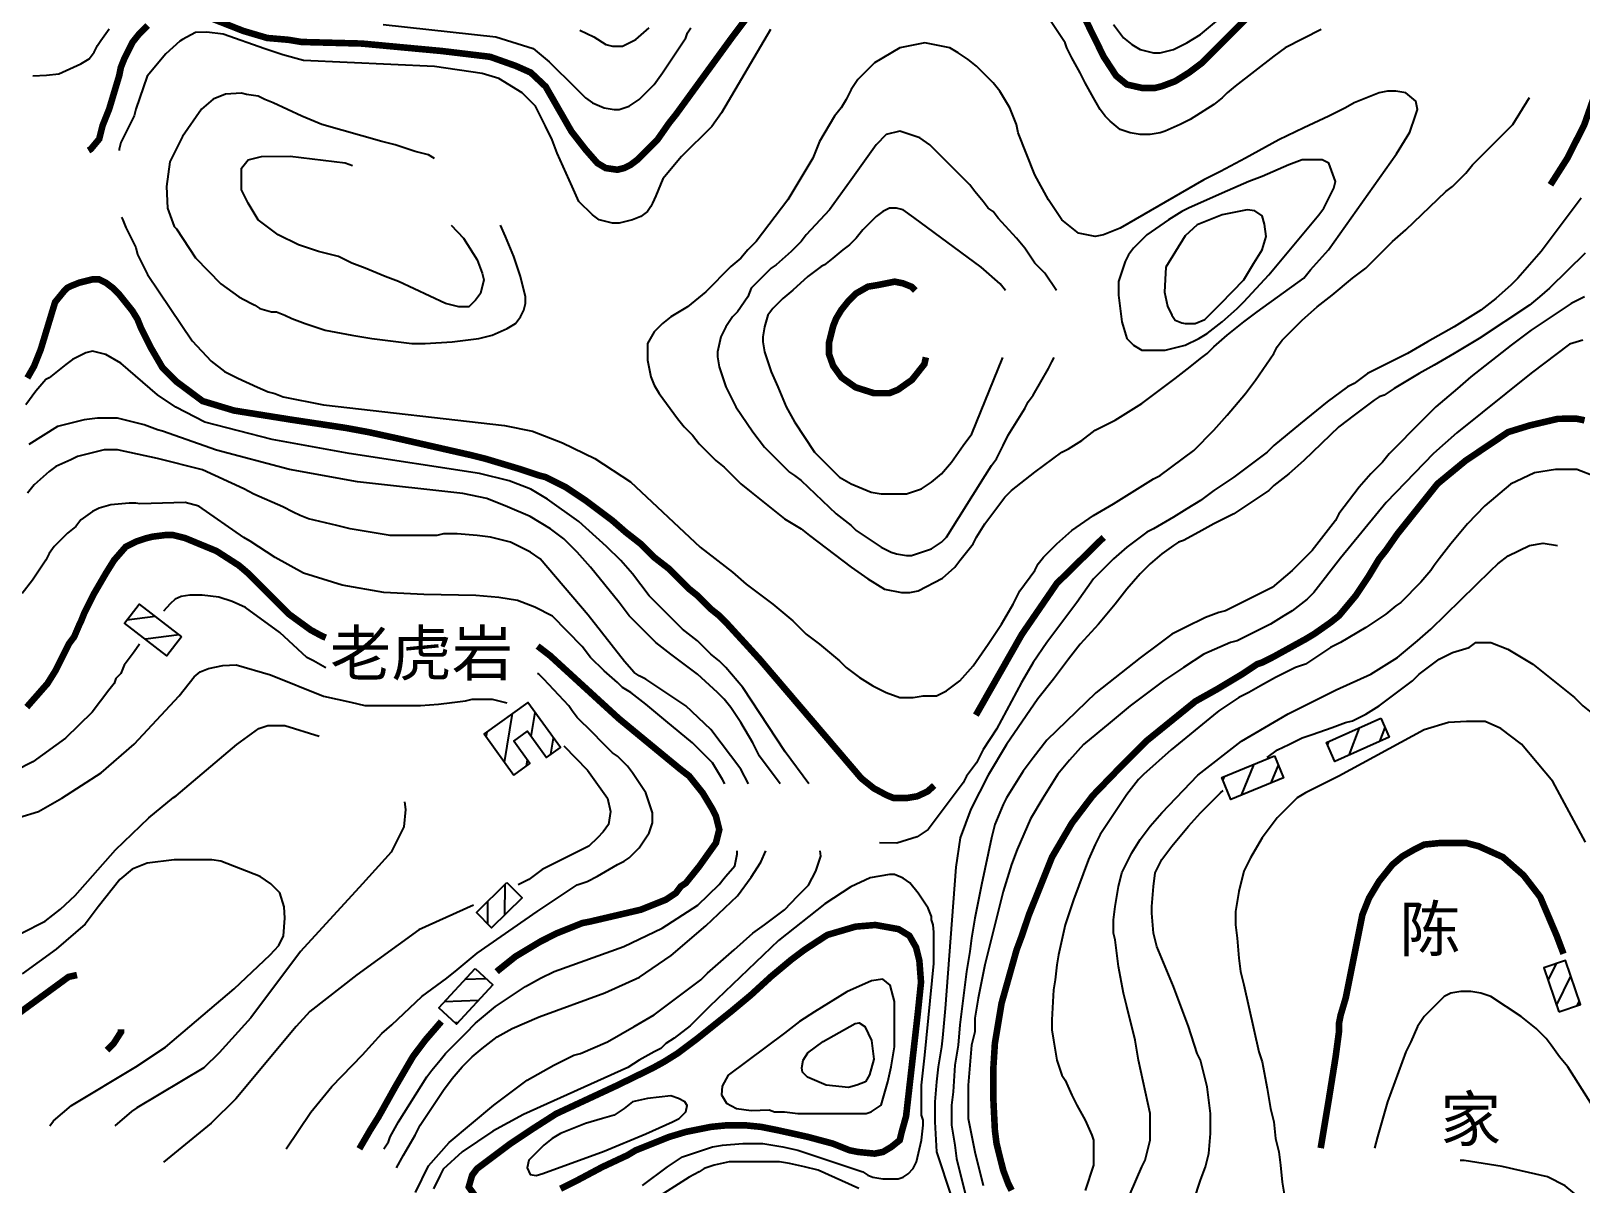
# Model space of a CAD drawing. Extents: x 35515948 to 35520624, y 3302916 to 3308279.
# Drawn here: x 35518052 to 35518641, y 3307191 to 3307629 of the extents above; entities that cross this region are included whole.
import ezdxf

# ---------------------------------------------------------------- set-up
doc = ezdxf.new("R2010")
doc.units = 0
doc.header["$LTSCALE"] = 10000
doc.header["$MEASUREMENT"] = 0
for name, color, linetype in [('2113', 7, 'CONTINUOUS'), ('8111', 34, 'CONTINUOUS'), ('8112', 34, 'CONTINUOUS')]:
    doc.layers.add(name, color=color, linetype=linetype)
doc.styles.add('仿宋体', font='')
doc.styles.get('仿宋体').set_extended_font_data('文鼎CS仿宋体')

msp = doc.modelspace()

# ---------------------------------------------------------------- linework, layer by layer
at = {"layer": '2113', "linetype": 'Continuous', "ltscale": 0.005}
for p, q in [((35518099.35, 3307406.76), (35518088.54, 3307405.34)), ((35518108.48, 3307399.74), (35518095.69, 3307398.06)), ((35518232.19, 3307351.27), (35518235.19, 3307369.86)), ((35518242.33, 3307361.1), (35518243.8, 3307370.21)), ((35518225.19, 3307360.96), (35518225.5, 3307362.87)), ((35518557.07, 3307364.41), (35518553.07, 3307353.98)), ((35518566.82, 3307364.55), (35518564.76, 3307359.19)), ((35518249.8, 3307354.36), (35518250.79, 3307360.52)), ((35518545.39, 3307359.21), (35518544.95, 3307358.06)), ((35518240.53, 3307349.95), (35518240.88, 3307352.09)), ((35518517.04, 3307350.53), (35518512.16, 3307338.77)), ((35518526.27, 3307350.2), (35518523.46, 3307343.44)), ((35518505.75, 3307345.86), (35518505.22, 3307344.58)), ((35518232.24, 3307304.87), (35518232.17, 3307293.24)), ((35518225.68, 3307298.39), (35518225.64, 3307289.94)), ((35518238.73, 3307299.88), (35518238.73, 3307299.72)), ((35518628.88, 3307268.37), (35518632.05, 3307274.83)), ((35518225.12, 3307269), (35518217.13, 3307268.68)), ((35518632.12, 3307258.89), (35518637.54, 3307269.94)), ((35518222.3, 3307260.76), (35518209.35, 3307260.23)), ((35518639.97, 3307258.83), (35518640.78, 3307260.46)), ((35518214.51, 3307252.31), (35518213.33, 3307252.27))]:
    msp.add_line(p, q, dxfattribs=at)
for points in [[(35518109.38, 3307399.04), (35518103.82, 3307391.81), (35518087.68, 3307404.22), (35518093.24, 3307411.46)], [(35518235.68, 3307346.44), (35518241.77, 3307350.85), (35518235.68, 3307359.29), (35518240.91, 3307363.07), (35518248.09, 3307353.13), (35518253.38, 3307356.95), (35518241.01, 3307374.07), (35518224.39, 3307362.07)], [(35518565.26, 3307368.06), (35518568.47, 3307360.84), (35518547.81, 3307351.64), (35518544.6, 3307358.85)], [(35518524.81, 3307353.73), (35518528.24, 3307345.42), (35518508.28, 3307337.17), (35518504.84, 3307345.49)], [(35518233.03, 3307305.65), (35518238.81, 3307299.8), (35518227.22, 3307288.34), (35518221.44, 3307294.19)], [(35518632.96, 3307256.43), (35518641.19, 3307259.25), (35518635.46, 3307276), (35518627.23, 3307273.18)], [(35518220.96, 3307272.84), (35518227.7, 3307266.63), (35518213.94, 3307251.7), (35518207.2, 3307257.91)]]:
    msp.add_lwpolyline(points, close=True, dxfattribs=at)
at = {"layer": '8111', "linetype": 'Continuous', "ltscale": 0.005, "flags": 128}
for points, elevation in [([(35518542.54, 3307629.86), (35518528.97, 3307622.9), (35518524.55, 3307619.78), (35518509.96, 3307608.32), (35518506.83, 3307605.75), (35518504.92, 3307603.85), (35518501.75, 3307601.31), (35518492.86, 3307595.59), (35518489.05, 3307593.69), (35518483.33, 3307591.15), (35518481.43, 3307590.51), (35518477.62, 3307589.88), (35518473.81, 3307589.88), (35518470, 3307590.51), (35518466.19, 3307591.78), (35518462.38, 3307594.96), (35518460.47, 3307596.86), (35518458.57, 3307599.4), (35518456.03, 3307603.85), (35518452.85, 3307609.56), (35518450.95, 3307613.37), (35518447.77, 3307619.09), (35518445.87, 3307622.9), (35518445.23, 3307624.8), (35518438.88, 3307634.33)], 480), ([(35518463.65, 3307631.79), (35518467.46, 3307626.71), (35518470.63, 3307624.17), (35518473.81, 3307622.26), (35518478.89, 3307620.99), (35518481.43, 3307620.99), (35518486.51, 3307622.26), (35518491.59, 3307624.8), (35518496.67, 3307627.98), (35518504.29, 3307634.33)], 470), ([(35518052.77, 3307612.24), (35518058.09, 3307612.48), (35518062.77, 3307613.01), (35518071.02, 3307616.83), (35518074.24, 3307618.68), (35518076.15, 3307621.22), (35518077.42, 3307623.76), (35518078.69, 3307625.66), (35518081.86, 3307630.11)], 470), ([(35518141.06, 3307622.47), (35518125.18, 3307628.02), (35518119.02, 3307628.89), (35518114.68, 3307628.72), (35518109.77, 3307626.02), (35518108.69, 3307625.42), (35518103.39, 3307620.64), (35518096.27, 3307612.14), (35518092.02, 3307599.63), (35518091.39, 3307597.09), (35518088.85, 3307592.01), (35518086.31, 3307586.93), (35518085.67, 3307584.39), (35518085.63, 3307583.85)], 480), ([(35518333.24, 3307629.85), (35518314.66, 3307598.16), (35518311.02, 3307593.04), (35518299.47, 3307581.58), (35518292.36, 3307573.08), (35518289.66, 3307566.65), (35518288.39, 3307563.84), (35518287.75, 3307562.57), (35518286.48, 3307560.67), (35518283.94, 3307558.76), (35518280.77, 3307557.49), (35518275.69, 3307556.22), (35518273.15, 3307556.22), (35518268.07, 3307557.49), (35518265.53, 3307559.4), (35518260.45, 3307564.48), (35518257.91, 3307570.19), (35518252.19, 3307582.89), (35518250.29, 3307587.97), (35518247.75, 3307593.05), (35518245.21, 3307598.13), (35518243.94, 3307600.67), (35518238.86, 3307605.75), (35518229.95, 3307611.18), (35518223.7, 3307613.09), (35518205.56, 3307615.78), (35518155.73, 3307618.13), (35518147.92, 3307620.21), (35518141.06, 3307622.47), (35518141.06, 3307622.47)], 480), ([(35518186.02, 3307631.75), (35518228.89, 3307627.03), (35518243.08, 3307622.62), (35518249.07, 3307617.58), (35518259.18, 3307607.66), (35518262.99, 3307603.85), (35518265.53, 3307601.94), (35518269.97, 3307600.04), (35518273.78, 3307599.4), (35518275.69, 3307599.4), (35518279.5, 3307600.67), (35518283.31, 3307603.21), (35518289.02, 3307608.93), (35518292.2, 3307613.37), (35518301.09, 3307626.71), (35518301.72, 3307628.61), (35518302.99, 3307630.52)], 470), ([(35518260.73, 3307629.55), (35518266.09, 3307627.03), (35518270.61, 3307624.17), (35518273.15, 3307623.53), (35518276.96, 3307623.53), (35518282.04, 3307626.07), (35518287.12, 3307630.52)], 465), ([(35518086.56, 3307558.48), (35518086.94, 3307557.72), (35518088.21, 3307554.54), (35518092.02, 3307546.92), (35518092.66, 3307544.38), (35518096.47, 3307536.76), (35518100.89, 3307530.12), (35518113.46, 3307511.54), (35518120.58, 3307503.73), (35518125.7, 3307499.82), (35518130.73, 3307497.3), (35518138.29, 3307493.83), (35518142.34, 3307492.09), (35518144.88, 3307491.45), (35518148.05, 3307490.18), (35518163.36, 3307487.2), (35518232.08, 3307479.33), (35518242.8, 3307477.12), (35518254.15, 3307472.71), (35518266.44, 3307466.73), (35518280, 3307457.91), (35518306.48, 3307433.03), (35518318.87, 3307423.51), (35518323.95, 3307419.06), (35518329.03, 3307415.25), (35518334.11, 3307411.44), (35518341.73, 3307405.09), (35518346.81, 3307400.01), (35518351.89, 3307396.2), (35518359.51, 3307389.85), (35518362.05, 3307387.31), (35518367.13, 3307383.5), (35518372.21, 3307380.33), (35518377.29, 3307377.79), (35518382.37, 3307375.88), (35518387.45, 3307375.88), (35518391.26, 3307376.52), (35518396.34, 3307376.52), (35518400.15, 3307378.42), (35518405.23, 3307382.23), (35518410.31, 3307387.95), (35518416.02, 3307396.2), (35518421.1, 3307403.82), (35518425.55, 3307411.44), (35518428.09, 3307416.52), (35518433.8, 3307424.14), (35518435.07, 3307426.68), (35518436.98, 3307429.22), (35518442.06, 3307434.3), (35518447.77, 3307439.38), (35518456.03, 3307445.1), (35518463.65, 3307449.54), (35518468.73, 3307452.72), (35518473.81, 3307455.89), (35518478.89, 3307459.07), (35518481.43, 3307460.34), (35518494.13, 3307469.86), (35518501.75, 3307477.48), (35518506.83, 3307483.2), (35518513.81, 3307491.45), (35518517.62, 3307496.53), (35518524.61, 3307506.69), (35518525.88, 3307509.23), (35518527.78, 3307511.77), (35518535.4, 3307519.39), (35518541.12, 3307524.47), (35518546.83, 3307528.92), (35518554.45, 3307535.27), (35518559.53, 3307539.08), (35518564.61, 3307544.16), (35518569.69, 3307549.24), (35518574.77, 3307553.68), (35518590.01, 3307568.29), (35518592.55, 3307570.19), (35518597.63, 3307575.27), (35518600.17, 3307578.45), (35518605.25, 3307583.53), (35518610.33, 3307588.61), (35518615.41, 3307593.69), (35518621.81, 3307603.98)], 480), ([(35518132.12, 3307605.61), (35518126.13, 3307605.29), (35518121.4, 3307603.4), (35518116.99, 3307599.62), (35518109.74, 3307589.23), (35518104.95, 3307579.5), (35518103.65, 3307570.13), (35518104.09, 3307561.88), (35518106.6, 3307554.94), (35518107.43, 3307554.03), (35518114.68, 3307543.04), (35518124.31, 3307533.15), (35518131.17, 3307528.29), (35518135.69, 3307525.76), (35518137.26, 3307525.11), (35518139.16, 3307523.84), (35518143.61, 3307522.57), (35518145.51, 3307522.57), (35518148.69, 3307521.3), (35518151.23, 3307520.03), (35518156.31, 3307518.12), (35518163.93, 3307515.58), (35518174.09, 3307513.68), (35518181.71, 3307512.41), (35518186.79, 3307511.77), (35518191.87, 3307511.14), (35518196.95, 3307510.5), (35518202.03, 3307510.5), (35518212.19, 3307511.14), (35518217.27, 3307511.77), (35518222.35, 3307512.41), (35518227.43, 3307513.68), (35518233.14, 3307516.22), (35518236.32, 3307518.12), (35518238.22, 3307520.66), (35518239.49, 3307523.2), (35518240.13, 3307525.74), (35518240.13, 3307528.28), (35518238.22, 3307535.9), (35518235.68, 3307543.52), (35518232.51, 3307551.14), (35518230.66, 3307555.45)], 485), ([(35518205.58, 3307580.82), (35518203.3, 3307582.26), (35518198.22, 3307583.53), (35518190.6, 3307586.07), (35518185.52, 3307587.34), (35518162.66, 3307593.69), (35518155.04, 3307596.86), (35518144.24, 3307601.94), (35518141.07, 3307603.21), (35518138.53, 3307604.48), (35518134.08, 3307605.12), (35518132.12, 3307605.61)], 485), ([(35518442, 3307530.6), (35518437.61, 3307537.17), (35518433.8, 3307540.98), (35518429.99, 3307546.7), (35518426.82, 3307550.51), (35518419.83, 3307558.13), (35518417.93, 3307560.67), (35518416.02, 3307561.94), (35518414.12, 3307564.48), (35518410.94, 3307568.29), (35518409.04, 3307570.83), (35518393.8, 3307586.07), (35518389.99, 3307588.61), (35518382.37, 3307591.15), (35518377.29, 3307589.88), (35518373.48, 3307586.07), (35518363.95, 3307572.73), (35518355.7, 3307561.3), (35518346.81, 3307551.78), (35518344.9, 3307549.24), (35518341.09, 3307545.43), (35518335.38, 3307540.35), (35518333.47, 3307539.08), (35518325.85, 3307531.46), (35518324.58, 3307528.28), (35518320.77, 3307522.57), (35518318.87, 3307520.66), (35518316.33, 3307516.85), (35518314.42, 3307513.04), (35518313.15, 3307507.33), (35518313.15, 3307505.42), (35518313.79, 3307501.61), (35518316.33, 3307493.99), (35518318.23, 3307490.18), (35518320.14, 3307486.37), (35518326.49, 3307476.85), (35518330.93, 3307471.13), (35518340.46, 3307461.61), (35518342.36, 3307460.34), (35518344.9, 3307458.43), (35518358.24, 3307445.73), (35518363.95, 3307441.29), (35518365.86, 3307439.38), (35518375.38, 3307433.03), (35518379.19, 3307431.13), (35518381.1, 3307430.49), (35518384.91, 3307429.86), (35518386.81, 3307429.86), (35518394.43, 3307432.4), (35518398.24, 3307434.94), (35518400.15, 3307436.84), (35518414.83, 3307460.33), (35518417.29, 3307464.15), (35518419.2, 3307466.69), (35518421.74, 3307471.77), (35518423.64, 3307475.58), (35518429.99, 3307485.74), (35518431.26, 3307488.28), (35518433.17, 3307490.82), (35518438.88, 3307500.98), (35518440.15, 3307503.52), (35518441.08, 3307505.22)], 490), ([(35518132.18, 3307574), (35518132.18, 3307577.18), (35518134.72, 3307580.35), (35518139.8, 3307581.62), (35518150.72, 3307581.67), (35518171.52, 3307579.15), (35518174.3, 3307578.14)], 490), ([(35518211.9, 3307555.45), (35518216.6, 3307550.49), (35518221.71, 3307542.25), (35518223.62, 3307537.17), (35518224.25, 3307534.63), (35518222.98, 3307529.55), (35518221.08, 3307527.01), (35518218.54, 3307524.47), (35518214.73, 3307524.47), (35518209.65, 3307525.74), (35518191.87, 3307534), (35518186.79, 3307535.9), (35518179.17, 3307539.08), (35518174.09, 3307540.98), (35518169.01, 3307543.52), (35518161.39, 3307545.43), (35518153.77, 3307547.97), (35518146.15, 3307551.78), (35518138.53, 3307557.49), (35518134.72, 3307563.84), (35518132.18, 3307568.92), (35518132.18, 3307574), (35518132.18, 3307574)], 490), ([(35518641.45, 3307565.75), (35518630.02, 3307550.51), (35518626.21, 3307545.43), (35518621.76, 3307540.35), (35518617.32, 3307535.27), (35518614.78, 3307532.73), (35518609.06, 3307527.65), (35518603.35, 3307523.2), (35518598.27, 3307520.03), (35518593.19, 3307516.85), (35518583.03, 3307511.14), (35518575.41, 3307506.69), (35518560.17, 3307499.07), (35518555.09, 3307495.26), (35518552.55, 3307493.99), (35518544.93, 3307488.28), (35518534.77, 3307480.02), (35518524.61, 3307471.77), (35518522.07, 3307469.23), (35518509.37, 3307459.7), (35518501.75, 3307454.62), (35518496.67, 3307450.81), (35518491.59, 3307447.64), (35518486.51, 3307444.46), (35518478.89, 3307440.02), (35518476.35, 3307438.75), (35518468.73, 3307433.03), (35518463.65, 3307428.59), (35518456.03, 3307420.97), (35518449.68, 3307412.08), (35518445.87, 3307407), (35518438.25, 3307396.84), (35518433.17, 3307389.22), (35518428.72, 3307381.6), (35518419.2, 3307363.82), (35518414.12, 3307356.2), (35518411.58, 3307351.12), (35518407.77, 3307346.04), (35518406.5, 3307343.5), (35518393.16, 3307325.72), (35518389.05, 3307323.01), (35518381.24, 3307320.49), (35518374.74, 3307320.64)], 470), ([(35518422.61, 3307530.6), (35518420.57, 3307533.2), (35518413.32, 3307539.5), (35518387.78, 3307558.39), (35518383.64, 3307561.3), (35518381.1, 3307561.94), (35518378.56, 3307561.94), (35518376.02, 3307560.67), (35518373.48, 3307558.76), (35518368.4, 3307553.68), (35518365.86, 3307550.51), (35518363.32, 3307547.97), (35518360.78, 3307546.06), (35518356.97, 3307542.88), (35518356.97, 3307542.88)], 495), ([(35518642.98, 3307544.82), (35518629.38, 3307531.46), (35518625.57, 3307528.28), (35518621.76, 3307525.11), (35518602.71, 3307512.41), (35518593.19, 3307506.69), (35518585.57, 3307502.25), (35518579.85, 3307499.07), (35518570.33, 3307493.36), (35518566.52, 3307490.82), (35518564.61, 3307490.18), (35518562.71, 3307488.91), (35518555.09, 3307483.2), (35518549.37, 3307478.75), (35518536.04, 3307466.05), (35518530.32, 3307460.97), (35518524.61, 3307456.53), (35518522.7, 3307454.62), (35518509.37, 3307445.73), (35518505.56, 3307443.83), (35518501.75, 3307441.92), (35518496.03, 3307438.75), (35518490.32, 3307435.57), (35518488.41, 3307434.94), (35518486.51, 3307433.67), (35518482.06, 3307430.49), (35518477.62, 3307426.68), (35518473.81, 3307422.87), (35518468.73, 3307417.16), (35518464.28, 3307411.44), (35518461.11, 3307407.63), (35518457.93, 3307403.82), (35518450.95, 3307396.2), (35518446.5, 3307390.49), (35518440.79, 3307382.87), (35518434.93, 3307375.42), (35518422.95, 3307358.1), (35518416.01, 3307346.45), (35518409.39, 3307333.53), (35518405.3, 3307322.51), (35518403.72, 3307311.48), (35518399.62, 3307257.63), (35518398.68, 3307246.6), (35518398.24, 3307243.17), (35518397.61, 3307239.35), (35518396.97, 3307235.54), (35518396.34, 3307229.83), (35518395.7, 3307222.21), (35518395.7, 3307214.59), (35518396.34, 3307203.16), (35518402.05, 3307186.02)], 465), ([(35518356.97, 3307542.88), (35518353.79, 3307540.35), (35518352.52, 3307539.71), (35518347.44, 3307535.9), (35518341.73, 3307530.82), (35518337.92, 3307527.65), (35518334.11, 3307523.84), (35518332.2, 3307521.3), (35518330.93, 3307516.85), (35518330.3, 3307513.04), (35518330.3, 3307511.14), (35518330.93, 3307507.33), (35518333.47, 3307499.71), (35518336.01, 3307493.99), (35518339.19, 3307486.37), (35518342.36, 3307480.66), (35518349.98, 3307469.23), (35518359.51, 3307459.7), (35518363.95, 3307457.16), (35518371.57, 3307453.99), (35518375.38, 3307453.35), (35518384.91, 3307453.35), (35518390.62, 3307455.26), (35518394.43, 3307457.8), (35518398.24, 3307460.97), (35518402.05, 3307465.42), (35518406.5, 3307471.77), (35518409.85, 3307476.19), (35518421.57, 3307505.22)], 495), ([(35518642.72, 3307528.28), (35518637.64, 3307525.74), (35518630.02, 3307520.66), (35518622.4, 3307515.58), (35518614.78, 3307509.87), (35518599.54, 3307497.8), (35518594.46, 3307493.36), (35518586.2, 3307486.37), (35518581.12, 3307481.29), (35518568.42, 3307468.59), (35518565.88, 3307465.42), (35518561.44, 3307460.97), (35518556.99, 3307455.89), (35518549.37, 3307445.73), (35518548.1, 3307443.19), (35518539.21, 3307431.76), (35518531.59, 3307424.14), (35518523.97, 3307417.79), (35518506.19, 3307408.9), (35518503.65, 3307408.27), (35518498.57, 3307406.36), (35518490.95, 3307402.55), (35518485.87, 3307400.01), (35518480.79, 3307396.2), (35518473.77, 3307391), (35518456.99, 3307377.65), (35518438.29, 3307359.74), (35518433.17, 3307353.02), (35518429.36, 3307347.94), (35518426.18, 3307342.86), (35518423.01, 3307337.78), (35518421.74, 3307335.24), (35518418.56, 3307327.62), (35518417.29, 3307322.54), (35518413.48, 3307304.76), (35518410.94, 3307292.06), (35518409.67, 3307284.44), (35518409.04, 3307279.36), (35518407.77, 3307271.74), (35518407.13, 3307266.66), (35518406.5, 3307261.58), (35518405.86, 3307256.5), (35518405.23, 3307251.42), (35518404.59, 3307243.8), (35518403.32, 3307236.18), (35518402.69, 3307226.02), (35518402.05, 3307220.94), (35518402.05, 3307213.32), (35518403.32, 3307205.7), (35518403.96, 3307200.62), (35518407.77, 3307185.38)], 460), ([(35518642.08, 3307511.77), (35518636.98, 3307510.2), (35518622.48, 3307499.18), (35518594.11, 3307476.5), (35518585.29, 3307468.62), (35518567.32, 3307450.04), (35518549.98, 3307428.94), (35518539.85, 3307415.89), (35518537.31, 3307413.35), (35518531.59, 3307408.9), (35518528.42, 3307407), (35518523.34, 3307403.82), (35518510.64, 3307397.47), (35518508.1, 3307396.84), (35518497.94, 3307392.39), (35518490.32, 3307387.31), (35518482.7, 3307382.23), (35518477.62, 3307378.42), (35518470, 3307372.71), (35518462.38, 3307366.36), (35518452.26, 3307358.1), (35518446.91, 3307352.12), (35518442.49, 3307346.76), (35518436.82, 3307337.63), (35518432.09, 3307329.75), (35518427.05, 3307318.1), (35518424.91, 3307312.38), (35518421.74, 3307302.22), (35518414.75, 3307274.28), (35518412.21, 3307261.58), (35518410.94, 3307253.96), (35518410.94, 3307248.88), (35518409.67, 3307243.8), (35518409.04, 3307236.18), (35518408.4, 3307228.56), (35518408.4, 3307215.86), (35518410.94, 3307203.16), (35518414.12, 3307190.46)], 455), ([(35518347.89, 3307343.04), (35518338.78, 3307355.27), (35518338.78, 3307355.27), (35518322.68, 3307379.69), (35518322.68, 3307379.69), (35518316.33, 3307387.31), (35518313.79, 3307389.85), (35518310.61, 3307392.39), (35518305.53, 3307397.47), (35518299.82, 3307401.92), (35518287.12, 3307414.62), (35518280.77, 3307422.87), (35518276.32, 3307427.95), (35518270.86, 3307433.34), (35518260.45, 3307442.79), (35518248.47, 3307451.29), (35518242.17, 3307455.07), (35518233.97, 3307458.22), (35518222.63, 3307461.06), (35518173.14, 3307468.62), (35518143.82, 3307473.97), (35518118.18, 3307480.59), (35518107.15, 3307486.26), (35518100.21, 3307490.98), (35518086.34, 3307502.95), (35518080.59, 3307506.28), (35518075.51, 3307507.55), (35518072.97, 3307506.92), (35518067.89, 3307504.38), (35518065.35, 3307502.47), (35518059, 3307497.39), (35518057.73, 3307496.76), (35518053.92, 3307492.31), (35518050.11, 3307487.23)], 470), ([(35518336.99, 3307343.04), (35518329.03, 3307353.66), (35518326.49, 3307358.74), (35518322.04, 3307366.36), (35518318.23, 3307372.07), (35518315.69, 3307375.25), (35518313.15, 3307377.79), (35518305.53, 3307384.77), (35518295.37, 3307392.39), (35518289.66, 3307396.84), (35518279.5, 3307407), (35518275.69, 3307412.08), (35518264.89, 3307425.41), (35518259.81, 3307431.13), (35518254.73, 3307436.21), (35518249.65, 3307440.02), (35518241.85, 3307444.68), (35518233.34, 3307448.46), (35518225.46, 3307451.61), (35518216.32, 3307453.5), (35518176.29, 3307457.91), (35518150.44, 3307462.63), (35518122.7, 3307469.88), (35518102.14, 3307477.17), (35518100.28, 3307477.71), (35518095.2, 3307479.61), (35518085.04, 3307482.15), (35518077.42, 3307482.15), (35518072.34, 3307481.52), (35518062.18, 3307478.98), (35518051.31, 3307472.04)], 465), ([(35518324.93, 3307343.04), (35518321.97, 3307348.66), (35518310.62, 3307363.77), (35518301.09, 3307372.71), (35518297.28, 3307375.25), (35518285.85, 3307382.87), (35518283.31, 3307384.14), (35518281.4, 3307385.41), (35518277.79, 3307389.56), (35518263.92, 3307407.2), (35518245.64, 3307428.62), (35518242.03, 3307431.13), (35518234.41, 3307434.94), (35518226.79, 3307436.84), (35518221.71, 3307437.48), (35518214.09, 3307438.11), (35518209.01, 3307438.11), (35518206.47, 3307437.48), (35518201.39, 3307437.48), (35518196.31, 3307437.48), (35518188.69, 3307437.48), (35518181.07, 3307438.75), (35518173.45, 3307440.02), (35518168.37, 3307441.29), (35518157.58, 3307443.83), (35518154.4, 3307445.1), (35518151.86, 3307446.37), (35518147.92, 3307448.43), (35518136.9, 3307453.21), (35518132.99, 3307455.29), (35518117.37, 3307462.41), (35518100.18, 3307466.72), (35518085.04, 3307470.09), (35518079.96, 3307470.09), (35518069.8, 3307467.55), (35518067.26, 3307466.28), (35518061.54, 3307463.74), (35518059, 3307461.83), (35518053.29, 3307456.75), (35518050.75, 3307453.58)], 460), ([(35518315.92, 3307343.04), (35518315.06, 3307344.77), (35518311.25, 3307351.12), (35518303.63, 3307358.74), (35518293.47, 3307366.99), (35518285.85, 3307373.34), (35518280.13, 3307377.79), (35518276.96, 3307379.69), (35518275.05, 3307381.6), (35518269.97, 3307386.04), (35518264.89, 3307391.12), (35518261.63, 3307395.31), (35518250.34, 3307406.86), (35518243.66, 3307410.24), (35518237.06, 3307412.76), (35518229.95, 3307413.97), (35518221.18, 3307414.67), (35518201.48, 3307415.1), (35518186.29, 3307415.8), (35518170.4, 3307418.57), (35518155.73, 3307423.17), (35518144.97, 3307429.08), (35518135.51, 3307435.33), (35518132.99, 3307436.71), (35518115.98, 3307448.61), (35518110.77, 3307450), (35518093.48, 3307449.59), (35518092.02, 3307449.77), (35518089.48, 3307449.77), (35518082.5, 3307449.13), (35518078.05, 3307447.86), (35518075.51, 3307446.59), (35518071.07, 3307443.42), (35518069.16, 3307440.88), (35518065.99, 3307438.34), (35518060.91, 3307433.26), (35518059, 3307430.72), (35518057.73, 3307428.18), (35518052.65, 3307420.56), (35518048.84, 3307415.48)], 455), ([(35518048.53, 3307286.29), (35518057.48, 3307290.89), (35518063.38, 3307295.4), (35518068.93, 3307300.7), (35518084.3, 3307317.97), (35518096.97, 3307330.12), (35518106.34, 3307337.94), (35518107.33, 3307338.59), (35518130.41, 3307358.07), (35518138.73, 3307364.09), (35518142.22, 3307365.31), (35518148.68, 3307365.31), (35518161.73, 3307361.17)], 435), ([(35518194.09, 3307336.28), (35518194.54, 3307333.39), (35518193.85, 3307326.77), (35518189.05, 3307317.09), (35518178.15, 3307305.05), (35518154.61, 3307279.42), (35518135.72, 3307254.11), (35518123.62, 3307240.81), (35518117.89, 3307235.08), (35518092.33, 3307219.94), (35518090.29, 3307218.5), (35518084, 3307213.13)], 435), ([(35518186.33, 3307204.38), (35518188.06, 3307206.97), (35518188.69, 3307208.88), (35518191.87, 3307214.59), (35518202.66, 3307231.73), (35518204.57, 3307234.27), (35518207.74, 3307238.08), (35518209.65, 3307240.62), (35518213.46, 3307244.44), (35518217.27, 3307248.25), (35518221.08, 3307252.06), (35518224.89, 3307255.23), (35518228.7, 3307258.4), (35518240.13, 3307266.02), (35518245.84, 3307269.2), (35518251.05, 3307271.8), (35518277.53, 3307281.25), (35518292.03, 3307288.18), (35518305.58, 3307297), (35518313.78, 3307304.88), (35518315.69, 3307307.3), (35518316.33, 3307307.94), (35518319.7, 3307311.98), (35518320.65, 3307316.32), (35518320.62, 3307317.66)], 455), ([(35518191.14, 3307197.15), (35518193.77, 3307201.89), (35518198.22, 3307209.51), (35518200.12, 3307213.32), (35518209.01, 3307226.65), (35518212.19, 3307231.1), (35518216, 3307235.54), (35518219.81, 3307239.35), (35518223.62, 3307242.53), (35518229.33, 3307246.98), (35518235.05, 3307250.15), (35518245.37, 3307254.48), (35518270.28, 3307263.62), (35518283.52, 3307269.6), (35518295.49, 3307277.79), (35518308.73, 3307289.13), (35518320.71, 3307300.47), (35518325.95, 3307307.64), (35518329.59, 3307313.37), (35518331.47, 3307317.66)], 460), ([(35518198.27, 3307187.77), (35518203.3, 3307197.84), (35518211.11, 3307206.78), (35518228.06, 3307220.94), (35518240.76, 3307230.46), (35518250.92, 3307236.18), (35518258.54, 3307239.99), (35518261.08, 3307240.62), (35518271.24, 3307245.07), (35518281.4, 3307250.79), (35518289.02, 3307255.23), (35518306.8, 3307268.56), (35518309.34, 3307271.1), (35518314.42, 3307275.55), (35518319.5, 3307280), (35518326.49, 3307286.35), (35518330.93, 3307289.52), (35518338.55, 3307295.24), (35518343.57, 3307300.35), (35518347.73, 3307304.6), (35518350.51, 3307309.9), (35518352.34, 3307315.63), (35518352.18, 3307317.66)], 465), ([(35518284.58, 3307190.46), (35518294.1, 3307197.44), (35518299.82, 3307201.25), (35518311.25, 3307205.06), (35518315.06, 3307205.7), (35518322.68, 3307206.33), (35518324.58, 3307206.33), (35518328.39, 3307206.33), (35518330.3, 3307206.33), (35518334.11, 3307205.7), (35518337.92, 3307205.06), (35518343.63, 3307203.79), (35518368.4, 3307195.54), (35518370.3, 3307194.27), (35518372.21, 3307193.63), (35518376.02, 3307193), (35518381.73, 3307193), (35518383.64, 3307193.63), (35518385.54, 3307194.9), (35518387.45, 3307196.81), (35518388.72, 3307199.35), (35518390.62, 3307207.6), (35518391.26, 3307213.32), (35518391.26, 3307215.23), (35518390.62, 3307217.13), (35518390.62, 3307228.56), (35518391.26, 3307234.27), (35518391.89, 3307239.99), (35518395.3, 3307274.75), (35518395.3, 3307286.73), (35518395.07, 3307289.52), (35518394.43, 3307291.43), (35518394.43, 3307292.7), (35518393.16, 3307295.87), (35518389.35, 3307301.59), (35518386.18, 3307305.4), (35518383.64, 3307307.3), (35518380.46, 3307308.57), (35518378.56, 3307308.57), (35518371.17, 3307307.38), (35518363.79, 3307303.91), (35518353.9, 3307297.49), (35518336.28, 3307283.51), (35518310.06, 3307258.43), (35518302.69, 3307251.14), (35518296.61, 3307246.36), (35518293.47, 3307244.44), (35518291.56, 3307242.53), (35518289.02, 3307241.26), (35518283.31, 3307238.08), (35518279.08, 3307235.3), (35518239.36, 3307217.35), (35518227.7, 3307211.05), (35518216.04, 3307203.17), (35518208.79, 3307196.56), (35518207.74, 3307194.27), (35518205.2, 3307189.19)], 470), ([(35518366.83, 3307189.31), (35518351.38, 3307196.24), (35518346.17, 3307197.44), (35518340.46, 3307198.71), (35518336.65, 3307199.35), (35518317.6, 3307199.35), (35518311.88, 3307198.08), (35518308.07, 3307196.81), (35518306.17, 3307195.54), (35518302.36, 3307193.63), (35518281.4, 3307180.3)], 465)]:
    msp.add_lwpolyline(points, dxfattribs=dict(at, elevation=elevation))
for points, elevation in [([(35518492.86, 3307501.61), (35518496.67, 3307504.79), (35518499.21, 3307506.69), (35518501.75, 3307509.23), (35518506.83, 3307513.68), (35518510, 3307516.22), (35518513.18, 3307518.76), (35518518.26, 3307522.57), (35518536.04, 3307535.27), (35518538.58, 3307538.44), (35518545.38, 3307546.08), (35518571.23, 3307582.61), (35518576.27, 3307590.8), (35518578.48, 3307597.1), (35518579.22, 3307599.4), (35518578.58, 3307602.58), (35518574.77, 3307605.75), (35518570.96, 3307606.39), (35518567.79, 3307606.39), (35518564.61, 3307605.75), (35518555.09, 3307601.94), (35518551.91, 3307600.04), (35518545.56, 3307596.86), (35518536.04, 3307592.42), (35518526.51, 3307587.97), (35518513.81, 3307580.99), (35518504.29, 3307575.91), (35518497.94, 3307572.73), (35518466.19, 3307554.32), (35518459.84, 3307551.78), (35518456.66, 3307551.14), (35518450.31, 3307552.41), (35518443.96, 3307557.49), (35518438.88, 3307565.11), (35518433.8, 3307574.64), (35518427.45, 3307590.51), (35518426.82, 3307593.69), (35518424.28, 3307600.04), (35518420.47, 3307606.39), (35518417.93, 3307609.56), (35518411.58, 3307615.91), (35518408.4, 3307618.45), (35518404.59, 3307620.99), (35518401.42, 3307622.9), (35518391.89, 3307624.8), (35518382.37, 3307622.9), (35518372.84, 3307617.18), (35518366.49, 3307610.83), (35518363.95, 3307607.02), (35518362.05, 3307603.21), (35518360.14, 3307600.04), (35518357.6, 3307596.86), (35518351.89, 3307587.34), (35518349.35, 3307580.99), (35518343.63, 3307571.46), (35518339.82, 3307565.11), (35518327.76, 3307549.24), (35518324.58, 3307546.06), (35518322.04, 3307542.89), (35518318.23, 3307539.71), (35518308.71, 3307530.19), (35518301.72, 3307524.47), (35518295.37, 3307520.66), (35518292.2, 3307518.12), (35518289.02, 3307514.95), (35518286.48, 3307510.5), (35518286.48, 3307504.15), (35518287.75, 3307497.8), (35518289.02, 3307494.63), (35518290.93, 3307491.45), (35518297.91, 3307481.93), (35518300.45, 3307478.75), (35518303.63, 3307475.58), (35518306.17, 3307472.4), (35518312.52, 3307466.05), (35518315.69, 3307463.51), (35518322.04, 3307457.16), (35518325.85, 3307453.99), (35518338.55, 3307443.83), (35518344.9, 3307440.02), (35518348.08, 3307437.48), (35518363.95, 3307425.41), (35518370.3, 3307420.97), (35518376.65, 3307417.16), (35518383, 3307415.89), (35518386.18, 3307415.89), (35518389.35, 3307416.52), (35518398.69, 3307421.27), (35518403.32, 3307425.41), (35518405.23, 3307427.95), (35518407.77, 3307431.13), (35518410.31, 3307434.3), (35518411.58, 3307436.84), (35518414.75, 3307441.92), (35518422.37, 3307452.08), (35518424.91, 3307454.62), (35518433.8, 3307461.61), (35518443.96, 3307469.23), (35518446.5, 3307470.5), (35518451.58, 3307473.67), (35518456.66, 3307477.48), (35518464.28, 3307481.29), (35518469.36, 3307484.47), (35518474.44, 3307487.64), (35518487.14, 3307497.17), (35518492.86, 3307501.61)], 485), ([(35518480.79, 3307507.96), (35518483.33, 3307507.96), (35518490.95, 3307509.87), (35518496.03, 3307512.41), (35518499.21, 3307514.31), (35518504.92, 3307518.76), (35518510.64, 3307523.84), (35518513.18, 3307526.38), (35518522.7, 3307536.54), (35518529.05, 3307544.16), (35518535.4, 3307551.78), (35518541.75, 3307559.4), (35518543.66, 3307561.94), (35518547.47, 3307569.56), (35518548.1, 3307572.1), (35518545.56, 3307579.08), (35518543.02, 3307580.35), (35518535.4, 3307580.35), (35518530.32, 3307578.45), (35518520.16, 3307574), (35518515.08, 3307572.1), (35518504.92, 3307567.65), (35518492.22, 3307561.94), (35518489.68, 3307560.67), (35518484.6, 3307557.49), (35518476.35, 3307551.78), (35518471.27, 3307546.7), (35518469.36, 3307544.16), (35518468.09, 3307541.62), (35518465.55, 3307534), (35518465.55, 3307528.92), (35518466.19, 3307523.84), (35518466.82, 3307518.76), (35518468.73, 3307512.41), (35518471.27, 3307509.87), (35518474.44, 3307507.96)], 490), ([(35518490.86, 3307551.47), (35518483.61, 3307539.5), (35518483.29, 3307534.77), (35518482.98, 3307530.05), (35518484.24, 3307524.69), (35518485.82, 3307521.23), (35518487.08, 3307519.34), (35518489.6, 3307518.39), (35518490.86, 3307518.08), (35518494.64, 3307518.08), (35518498.43, 3307519.65), (35518504.41, 3307525.64), (35518513.18, 3307534.63), (35518516.99, 3307540.98), (35518520.16, 3307546.06), (35518521.74, 3307551.12), (35518521.11, 3307555.84), (35518520.16, 3307558.99), (35518517.32, 3307560.88), (35518514.45, 3307561.3), (35518504.92, 3307559.4), (35518495.4, 3307555.59)], 495), ([(35518344.27, 3307252.69), (35518338.53, 3307248.27), (35518317.18, 3307232.3), (35518314.92, 3307228.13), (35518314.66, 3307224.92), (35518316.49, 3307221.71), (35518320.39, 3307219.63), (35518325.95, 3307218.93), (35518332.8, 3307219.11), (35518334.74, 3307218.4), (35518338.55, 3307218.4), (35518343.63, 3307217.77), (35518346.81, 3307217.77), (35518369.67, 3307217.77), (35518371.57, 3307218.4), (35518375.38, 3307220.94), (35518377.92, 3307229.83), (35518379.19, 3307235.54), (35518380.46, 3307243.17), (35518380.46, 3307260.31), (35518379.83, 3307262.21), (35518378.72, 3307266.5), (35518375.95, 3307268.84), (35518371.6, 3307268.15), (35518362.23, 3307263.98), (35518349.99, 3307256.43)], 480), ([(35518353.29, 3307245.15), (35518365.44, 3307252), (35518367, 3307252.27), (35518369.09, 3307250.88), (35518371.6, 3307245.58), (35518372.56, 3307238.46), (35518370.91, 3307232.48), (35518369.35, 3307229.78), (35518366.14, 3307228.57), (35518362.92, 3307227.7), (35518354.42, 3307228.57), (35518347.3, 3307231.61), (35518345.48, 3307233.43), (35518345.22, 3307235.08), (35518345.65, 3307238.03), (35518347.47, 3307240.81)], 485), ([(35518286.48, 3307223.48), (35518280.77, 3307222.21), (35518277.59, 3307219.67), (35518273.78, 3307217.13), (35518269.34, 3307215.86), (35518262.99, 3307213.96), (35518256.64, 3307211.42), (35518253.46, 3307210.15), (35518250.29, 3307208.24), (35518247.11, 3307205.7), (35518241.4, 3307199.98), (35518240.71, 3307197.15), (35518241.84, 3307194.63), (35518244.18, 3307194.2), (35518246.73, 3307194.98), (35518270.06, 3307203.49), (35518285.82, 3307210.1), (35518296.01, 3307214.59), (35518298.55, 3307215.86), (35518301.09, 3307218.4), (35518301.56, 3307220.84), (35518300.69, 3307222.15), (35518298.34, 3307223.53), (35518295.39, 3307224.49), (35518286.48, 3307223.48)], 480)]:
    msp.add_lwpolyline(points, close=True, dxfattribs=dict(at, elevation=elevation))
at = {"layer": '8111', "linetype": 'Continuous', "ltscale": 0.005}
for points, elevation in [([(35518647.07, 3307459.81), (35518639.82, 3307462.64), (35518631.63, 3307462.64), (35518623.74, 3307461.38), (35518614.6, 3307456.97), (35518604.83, 3307448.78), (35518598.27, 3307441.92), (35518595.09, 3307438.11), (35518591.92, 3307434.3), (35518587.47, 3307428.59), (35518585.57, 3307426.05), (35518584.3, 3307424.14), (35518580.49, 3307419.7), (35518572.87, 3307412.08), (35518570.96, 3307410.81), (35518567.15, 3307407.63), (35518563.34, 3307405.09), (35518559.53, 3307402.55), (35518550.01, 3307396.84), (35518546.2, 3307394.93), (35518536.67, 3307388.58), (35518532.86, 3307387.31), (35518529.05, 3307385.41), (35518525.24, 3307383.5), (35518519.53, 3307380.33), (35518515.08, 3307377.79), (35518511.27, 3307375.88), (35518503.65, 3307370.8), (35518501.63, 3307369.19), (35518485.57, 3307356.08), (35518475.08, 3307346.67), (35518473.17, 3307344.77), (35518468.73, 3307339.05), (35518458.57, 3307323.81), (35518456.66, 3307320), (35518454.12, 3307314.29), (35518448.41, 3307299.05), (35518445.23, 3307289.52), (35518443.96, 3307283.81), (35518442.69, 3307278.09), (35518442.06, 3307274.28), (35518441.42, 3307268.56), (35518440.79, 3307264.75), (35518440.15, 3307253.33), (35518440.15, 3307249.52), (35518440.79, 3307245.71), (35518441.42, 3307241.9), (35518442.06, 3307238.08), (35518443.96, 3307232.37), (35518445.23, 3307230.46), (35518447.77, 3307224.75), (35518449.68, 3307220.94), (35518452.85, 3307215.23), (35518455.39, 3307209.51), (35518456.03, 3307207.6), (35518456.03, 3307198.08), (35518452.85, 3307188.56)], 445), ([(35518470, 3307187.29), (35518474.44, 3307197.44), (35518475.71, 3307199.98), (35518477.62, 3307207.6), (35518477.62, 3307217.77), (35518473.17, 3307238.08), (35518471.9, 3307245.71), (35518468.73, 3307258.4), (35518467.46, 3307263.48), (35518465.55, 3307273.65), (35518464.92, 3307278.73), (35518464.28, 3307283.81), (35518463.65, 3307286.35), (35518463.65, 3307291.43), (35518464.28, 3307296.51), (35518465.55, 3307304.13), (35518466.82, 3307309.21), (35518470.63, 3307316.83), (35518473.81, 3307321.91), (35518477.62, 3307326.99), (35518482.06, 3307332.07), (35518495.65, 3307346.44), (35518512.36, 3307359.36), (35518530.01, 3307369.75), (35518548.29, 3307378.89), (35518561.44, 3307384.77), (35518566.52, 3307387.95), (35518571.6, 3307391.12), (35518579.22, 3307397.47), (35518584.3, 3307401.92), (35518607.16, 3307424.14), (35518609.7, 3307426.68), (35518613.69, 3307429.77), (35518621.76, 3307433.68), (35518626.97, 3307434.63), (35518632.45, 3307433.76)], 440), ([(35518164.2, 3307387.16), (35518163.93, 3307387.31), (35518159.48, 3307389.85), (35518156.94, 3307391.12), (35518146.79, 3307400.61), (35518133.69, 3307410.07), (35518128.65, 3307412.45), (35518123.49, 3307414.06), (35518117.15, 3307414.88), (35518112.55, 3307414.88), (35518109.25, 3307414.28), (35518106.95, 3307413.24), (35518105, 3307411.54), (35518102.48, 3307408.75)], 445), ([(35518093.41, 3307396.19), (35518091.39, 3307393.25), (35518087.58, 3307388.17), (35518086.31, 3307385), (35518084.4, 3307383.09), (35518083.77, 3307381.19), (35518081.78, 3307378.65), (35518075.36, 3307370.31), (35518065.29, 3307360.42), (35518052.88, 3307351.48), (35518039.33, 3307344.62)], 445), ([(35518522.07, 3307353.15), (35518525.94, 3307356.08), (35518530.32, 3307358.1), (35518535.4, 3307360.64), (35518539.21, 3307361.91), (35518546.83, 3307364.45), (35518551.91, 3307366.36), (35518554.45, 3307366.99), (35518559.53, 3307369.53), (35518564.61, 3307372.71), (35518577.31, 3307382.23), (35518579.85, 3307384.77), (35518587.47, 3307390.49), (35518592.55, 3307393.03), (35518598.9, 3307394.93), (35518601.44, 3307396.84), (35518607.16, 3307396.84), (35518613.51, 3307394.3), (35518623.03, 3307388.58), (35518638.91, 3307375.88), (35518642.08, 3307372.71), (35518645.26, 3307370.17), (35518648.43, 3307366.99), (35518649.12, 3307366.01)], 435), ([(35518047.51, 3307330.32), (35518054.96, 3307332.64), (35518063.9, 3307337.68), (35518078.83, 3307347.31), (35518091.41, 3307358.16), (35518108.41, 3307376.56), (35518114.16, 3307383.77), (35518116.46, 3307385.68), (35518119.58, 3307386.98), (35518125.09, 3307388.11), (35518130.13, 3307388.32), (35518143.13, 3307384.56), (35518163.31, 3307376.37), (35518173.71, 3307374.16), (35518179.07, 3307372.9), (35518200.19, 3307372.9), (35518207.11, 3307373.34), (35518212.19, 3307373.98), (35518217.27, 3307374.61), (35518219.81, 3307375.25), (35518227.43, 3307375.25), (35518233, 3307373.85)], 440), ([(35518149.17, 3307204.38), (35518158.56, 3307218.29), (35518166.44, 3307228.06), (35518178.1, 3307240.03), (35518185.52, 3307248.25), (35518189.33, 3307251.42), (35518200.76, 3307262.21), (35518210.28, 3307269.2), (35518214.09, 3307272.38), (35518217.9, 3307275.55), (35518221.71, 3307278.73), (35518244.57, 3307294.6), (35518248.38, 3307297.14), (35518252.19, 3307299.68), (35518259.81, 3307304.76), (35518263.62, 3307306.03), (35518267.43, 3307307.94), (35518275.05, 3307312.38), (35518277.59, 3307313.65), (35518279.5, 3307314.92), (35518283.31, 3307318.73), (35518287.12, 3307324.45), (35518288.39, 3307328.26), (35518288.39, 3307332.07), (35518285.85, 3307339.69), (35518280.77, 3307347.31), (35518278.86, 3307349.85), (35518275.05, 3307353.66), (35518273.15, 3307354.93), (35518269.34, 3307358.74), (35518265.53, 3307362.55), (35518259.81, 3307368.26), (35518257.91, 3307370.8), (35518256.64, 3307372.71), (35518247.11, 3307382.87), (35518245.21, 3307384.77), (35518244.72, 3307385.1)], 445), ([(35518643.12, 3307320.92), (35518630.7, 3307343.93), (35518618.72, 3307358.16), (35518610.91, 3307364.15), (35518604.92, 3307366.84), (35518597.8, 3307366.84), (35518590.95, 3307366.41), (35518581.75, 3307363.63), (35518549.37, 3307346.04), (35518536.67, 3307339.69), (35518533.5, 3307337.78), (35518525.88, 3307330.16), (35518520.16, 3307322.54), (35518515.72, 3307314.92), (35518513.18, 3307309.84), (35518511.27, 3307302.22), (35518510, 3307294.6), (35518510, 3307289.52), (35518510.64, 3307284.44), (35518511.27, 3307276.82), (35518511.91, 3307271.74), (35518513.18, 3307266.66), (35518518.89, 3307241.26), (35518520.16, 3307237.45), (35518522.07, 3307227.29), (35518523.34, 3307219.67), (35518524.61, 3307214.59), (35518525.24, 3307208.24), (35518526.51, 3307203.16), (35518527.15, 3307198.08), (35518527.78, 3307191.73), (35518529.05, 3307184.11)], 430), ([(35518254.66, 3307357.58), (35518263.71, 3307348.27), (35518271.26, 3307337.68), (35518272.39, 3307332.64), (35518271.7, 3307327.61), (35518269.62, 3307324.83), (35518267.43, 3307322.54), (35518264.26, 3307319.37), (35518259.18, 3307316.83), (35518246.48, 3307310.48), (35518241.4, 3307306.67), (35518238.86, 3307305.4), (35518237.33, 3307304.7)], 440), ([(35518494.13, 3307184.75), (35518496.67, 3307192.37), (35518498.57, 3307197.44), (35518499.84, 3307202.52), (35518500.48, 3307210.15), (35518500.48, 3307217.77), (35518499.84, 3307222.85), (35518499.21, 3307227.92), (35518496.67, 3307238.08), (35518495.4, 3307240.62), (35518492.22, 3307250.79), (35518490.32, 3307255.87), (35518488.41, 3307260.94), (35518486.51, 3307266.02), (35518483.33, 3307273.65), (35518480.16, 3307281.27), (35518478.89, 3307286.35), (35518478.25, 3307293.97), (35518478.25, 3307296.51), (35518478.89, 3307304.13), (35518479.52, 3307309.21), (35518482.06, 3307314.29), (35518485.87, 3307319.37), (35518492.22, 3307326.99), (35518496.67, 3307332.07), (35518504.29, 3307339.69), (35518505.36, 3307340.5)], 435), ([(35518059.24, 3307213.13), (35518060.69, 3307215.03), (35518067.54, 3307220.84), (35518091.94, 3307235.51), (35518103.26, 3307243.04), (35518129.35, 3307265.11), (35518143.06, 3307278.06), (35518146.36, 3307281.69), (35518148.18, 3307285.34), (35518148.62, 3307292.02), (35518148.35, 3307296.36), (35518146.79, 3307301.65), (35518143.32, 3307305.13), (35518139.24, 3307307.82), (35518124.36, 3307313.65), (35518120.84, 3307314.24), (35518106.6, 3307314.24), (35518096.27, 3307312.94), (35518090.55, 3307310.6), (35518085.95, 3307306.69), (35518077.7, 3307296.36), (35518072.76, 3307289.75), (35518061.73, 3307280.3), (35518048.8, 3307270.85)], 430), ([(35518220.32, 3307297), (35518199.57, 3307287.59), (35518175.96, 3307270.49), (35518158.08, 3307256.6), (35518152.95, 3307250.88), (35518130.04, 3307223.36), (35518120.58, 3307214.16), (35518102.49, 3307199.25)], 440), ([(35518670.11, 3307174.55), (35518669.68, 3307175.79), (35518663.95, 3307190.98), (35518655.96, 3307204.52), (35518636.37, 3307235.54), (35518633.19, 3307239.35), (35518630.02, 3307243.8), (35518628.11, 3307246.34), (35518624.3, 3307250.15), (35518618.59, 3307254.6), (35518607.16, 3307262.21), (35518603.35, 3307263.48), (35518599.54, 3307264.12), (35518595.73, 3307264.12), (35518591.92, 3307263.48), (35518589.38, 3307262.21), (35518581.76, 3307254.6), (35518579.22, 3307250.79), (35518576.68, 3307245.07), (35518574.77, 3307241.26), (35518567.79, 3307222.21), (35518563.98, 3307208.88), (35518562.91, 3307204.61)], 420), ([(35518647.02, 3307176.49), (35518641.2, 3307185.43), (35518635.3, 3307190.29), (35518628.62, 3307193.67), (35518611.35, 3307197.58), (35518596.94, 3307199.92), (35518595.38, 3307199.85)], 415)]:
    msp.add_lwpolyline(points, dxfattribs=dict(at, elevation=elevation))
at = {"layer": '8112', "linetype": 'Continuous', "ltscale": 0.005, "const_width": 2.5, "flags": 128}
for points, elevation in [([(35518330.07, 3307642.04), (35518318.57, 3307626.76), (35518297.28, 3307597.5), (35518294.74, 3307594.32), (35518290.29, 3307587.97), (35518282.67, 3307580.35), (35518280.13, 3307578.45), (35518277.59, 3307577.18), (35518275.05, 3307576.54), (35518270.61, 3307577.18), (35518267.43, 3307579.08), (35518262.99, 3307584.16), (35518257.58, 3307591.12), (35518247.81, 3307608.13), (35518242.13, 3307613.48), (35518236.46, 3307616), (35518226.69, 3307619.47), (35518208.4, 3307621.67), (35518177.83, 3307624.51), (35518155.04, 3307625.11), (35518150, 3307625.94), (35518141.93, 3307626.63), (35518132.82, 3307629.32), (35518115.28, 3307636.22)], 475), ([(35518520.16, 3307640.04), (35518497.3, 3307617.18), (35518492.22, 3307613.37), (35518487.14, 3307610.2), (35518482.06, 3307608.29), (35518479.52, 3307607.66), (35518474.44, 3307607.66), (35518468.73, 3307608.93), (35518464.68, 3307612.22), (35518459.95, 3307619.46), (35518450.5, 3307638.68)], 475), ([(35518096.47, 3307631.38), (35518093.29, 3307628.2), (35518090.75, 3307625.03), (35518087.58, 3307618.68), (35518086.31, 3307615.5), (35518085.67, 3307612.33), (35518083.77, 3307605.98), (35518081.86, 3307599.63), (35518079.32, 3307593.28), (35518078.05, 3307588.2), (35518074.88, 3307584.39), (35518073.98, 3307583.85)], 475), ([(35518392.33, 3307505.22), (35518391.76, 3307502.64), (35518387.03, 3307496.66), (35518381.67, 3307492.88), (35518378.52, 3307491.62), (35518372.53, 3307491.62), (35518365.59, 3307493.83), (35518360.24, 3307497.61), (35518357.08, 3307502.01), (35518355.51, 3307506.42), (35518355.51, 3307510.83), (35518357.08, 3307517.13), (35518358.24, 3307520.03), (35518360.14, 3307523.2), (35518362.68, 3307526.38), (35518365.86, 3307529.55), (35518370.3, 3307532.09), (35518374.11, 3307532.73), (35518380.46, 3307534), (35518383.64, 3307533.36), (35518386.81, 3307532.09), (35518388.31, 3307530.6)], 500), ([(35518642.72, 3307481.29), (35518639.54, 3307481.93), (35518632.57, 3307481.85), (35518621.85, 3307479.33), (35518613.66, 3307476.81), (35518601.44, 3307468.59), (35518597.63, 3307466.05), (35518586.84, 3307457.16), (35518576.68, 3307444.46), (35518571.6, 3307438.11), (35518567.15, 3307431.76), (35518564.61, 3307428.59), (35518560.8, 3307422.24), (35518555.72, 3307414.62), (35518549.37, 3307407), (35518546.2, 3307404.46), (35518539.85, 3307400.01), (35518536.67, 3307398.11), (35518523.97, 3307391.12), (35518520.16, 3307389.22), (35518518.26, 3307388.58), (35518512.54, 3307384.77), (35518503.02, 3307379.06), (35518494.82, 3307374.48), (35518476.54, 3307359.67), (35518465.19, 3307348.34), (35518455.73, 3307338.57), (35518447.85, 3307328.18), (35518440.29, 3307315.26), (35518431.46, 3307293.22), (35518428.72, 3307285.08), (35518426.82, 3307280), (35518421.1, 3307259.67), (35518419.83, 3307252.06), (35518418.56, 3307244.44), (35518417.93, 3307234.27), (35518417.93, 3307224.12), (35518418.56, 3307211.42), (35518419.2, 3307206.33), (35518419.83, 3307203.79), (35518421.1, 3307198.71), (35518421.74, 3307196.17), (35518423.64, 3307191.1), (35518424.91, 3307188.56)], 450), ([(35518069.63, 3307270.41), (35518066.42, 3307269.71), (35518047.32, 3307255.74), (35518031.52, 3307246.54), (35518023.44, 3307244.66), (35518012.01, 3307242.76), (35518005.03, 3307242.76), (35517998.04, 3307242.76), (35517982.8, 3307244.66), (35517971.37, 3307248.47), (35517963.75, 3307252.28), (35517959.94, 3307255.46), (35517952.32, 3307260.54), (35517948.51, 3307263.71), (35517944.7, 3307267.52), (35517940.89, 3307270.7), (35517937.08, 3307274.51), (35517921.84, 3307287.21), (35517918.03, 3307289.75), (35517913.05, 3307292.72)], 425), ([(35518253.46, 3307189.19), (35518259.81, 3307192.37), (35518269.34, 3307197.44), (35518278.86, 3307201.89), (35518282.04, 3307203.79), (35518294.74, 3307208.88), (35518301.09, 3307210.78), (35518310.61, 3307212.69), (35518316.96, 3307213.32), (35518323.31, 3307213.32), (35518329.66, 3307212.69), (35518336.01, 3307211.42), (35518341.73, 3307210.15), (35518347.44, 3307208.88), (35518356.97, 3307206.33), (35518363.32, 3307203.79), (35518366.49, 3307203.16), (35518372.84, 3307202.52), (35518376.02, 3307203.16), (35518379.19, 3307205.06), (35518382.37, 3307207.6), (35518383.22, 3307211.05), (35518384.8, 3307216.72), (35518389.21, 3307255.46), (35518390.48, 3307267.7), (35518389.85, 3307275.89), (35518388.59, 3307280.93), (35518386.07, 3307285.34), (35518381.97, 3307287.86), (35518373.14, 3307289.44), (35518365.58, 3307288.81), (35518354.86, 3307285.66), (35518346.17, 3307280), (35518341.09, 3307276.19), (35518333.47, 3307269.83), (35518325.85, 3307262.85), (35518318.23, 3307256.5), (35518305.53, 3307246.34), (35518297.91, 3307240.62), (35518292.83, 3307237.45), (35518288.34, 3307234.98), (35518274.78, 3307228.37), (35518251.77, 3307217.66), (35518242.03, 3307211.42), (35518234.41, 3307206.33), (35518221.71, 3307196.81), (35518219.81, 3307194.27), (35518218.54, 3307189.83), (35518221.2, 3307186.17)], 475), ([(35518081.02, 3307241.87), (35518083.6, 3307244.45), (35518086.38, 3307248.79), (35518086.38, 3307249.75)], 425)]:
    msp.add_lwpolyline(points, dxfattribs=dict(at, elevation=elevation))
at = {"layer": '8112', "linetype": 'Continuous', "ltscale": 0.005, "const_width": 2.5}
for points, elevation in [([(35518629.76, 3307570.81), (35518636.17, 3307580.89), (35518642.59, 3307593.56), (35518646.25, 3307603.98)], 475), ([(35518050.75, 3307497.39), (35518053.29, 3307501.84), (35518055.83, 3307508.19), (35518061.3, 3307526.21), (35518064.72, 3307530.41), (35518065.99, 3307531.68), (35518067.26, 3307532.32), (35518070.43, 3307533.59), (35518075.51, 3307534.86), (35518078.05, 3307534.86), (35518080.59, 3307533.59), (35518083.13, 3307531.68), (35518085.67, 3307529.14), (35518090.75, 3307522.79), (35518092.66, 3307519.62), (35518093.93, 3307516.44), (35518097.74, 3307508.82), (35518102.18, 3307501.2), (35518107.26, 3307496.12), (35518117.37, 3307488.6), (35518129.32, 3307485), (35518151.07, 3307481.53), (35518171.88, 3307478.38), (35518180.39, 3307476.81), (35518191.87, 3307474.31), (35518219.81, 3307467.96), (35518224.89, 3307466.69), (35518237.59, 3307462.88), (35518245.21, 3307460.34), (35518247.75, 3307459.7), (35518255.37, 3307455.89), (35518262.99, 3307450.81), (35518273.15, 3307443.19), (35518278.23, 3307438.75), (35518283.94, 3307434.3), (35518289.02, 3307429.22), (35518294.74, 3307424.78), (35518302.36, 3307417.16), (35518305.53, 3307414.62), (35518310.61, 3307409.54), (35518313.79, 3307407), (35518316.33, 3307404.46), (35518323.31, 3307396.84), (35518329.33, 3307390.23), (35518367.79, 3307345.19), (35518372.51, 3307341.41), (35518377.33, 3307338.81), (35518380.11, 3307337.68), (35518384.97, 3307337.68), (35518389.05, 3307338.37), (35518392.96, 3307340.19), (35518395.49, 3307342.46)], 475), ([(35518164.2, 3307398.66), (35518162.85, 3307399.22), (35518158.51, 3307401.56), (35518150.27, 3307407.55), (35518134.64, 3307423.17), (35518131.17, 3307426.12), (35518122.66, 3307431.59), (35518110.72, 3307436.52), (35518105.99, 3307437.7), (35518103.45, 3307437.7), (35518098.37, 3307437.07), (35518095.83, 3307436.43), (35518092.02, 3307435.16), (35518088.21, 3307433.26), (35518083.77, 3307428.18), (35518080.59, 3307423.1), (35518076.15, 3307415.48), (35518072.34, 3307407.86), (35518071.07, 3307404.68), (35518070.43, 3307403.41), (35518068.53, 3307398.97), (35518066.62, 3307396.43), (35518061.54, 3307386.27), (35518058.37, 3307381.19), (35518050.53, 3307372.27)], 450), ([(35518411.35, 3307369.21), (35518428.81, 3307399.91), (35518442.09, 3307419.27), (35518459.92, 3307436.79)], 475), ([(35518229.17, 3307271.69), (35518229.97, 3307272.38), (35518236.32, 3307277.46), (35518245.84, 3307283.17), (35518252.19, 3307286.35), (35518261.72, 3307290.16), (35518264.89, 3307290.79), (35518283.94, 3307295.24), (35518293.47, 3307299.05), (35518297.28, 3307301.59), (35518299.18, 3307304.13), (35518301.09, 3307305.4), (35518306.16, 3307311.72), (35518312.52, 3307320.64), (35518313.79, 3307325.72), (35518312.52, 3307330.8), (35518311.25, 3307333.34), (35518307.44, 3307339.69), (35518302.36, 3307346.04), (35518298.96, 3307348.66), (35518275.63, 3307367.87), (35518249.47, 3307391.81), (35518244.72, 3307395.46)], 450), ([(35518634.73, 3307278.48), (35518632.14, 3307285.34), (35518625.84, 3307300.14), (35518619.53, 3307308.33), (35518611.65, 3307315.26), (35518602.51, 3307319.36), (35518597.63, 3307320.64), (35518588.11, 3307320.64), (35518581.76, 3307320), (35518577.95, 3307318.1), (35518573.5, 3307315.56), (35518569.69, 3307312.38), (35518564.61, 3307306.03), (35518560.8, 3307299.68), (35518558.26, 3307293.33), (35518553.18, 3307267.93), (35518551.91, 3307261.58), (35518550.01, 3307255.23), (35518549.37, 3307252.06), (35518549.37, 3307248.88), (35518548.1, 3307239.35), (35518545.56, 3307223.48), (35518542.42, 3307204.61)], 425), ([(35518176.97, 3307204.38), (35518181.07, 3307211.42), (35518184.25, 3307216.5), (35518190.71, 3307228.06), (35518197.33, 3307239.4), (35518202.06, 3307245.7), (35518206.47, 3307250.79), (35518208.14, 3307252.74)], 450)]:
    msp.add_lwpolyline(points, dxfattribs=dict(at, elevation=elevation))

# ---------------------------------------------------------------- texts
at = {"layer": '2113', "linetype": 'Continuous', "ltscale": 0.005, "style": '仿宋体'}
for s, p in [('老虎岩', (35518165.79, 3307384.25, 3307394.74)), ('陈', (35518572.39, 3307279.43, 3307130.68)), ('家', (35518587.83, 3307207.22, 3307130.68))]:
    msp.add_text(s, height=17, dxfattribs=at).set_placement(p)

doc.saveas('drawing.dxf')
